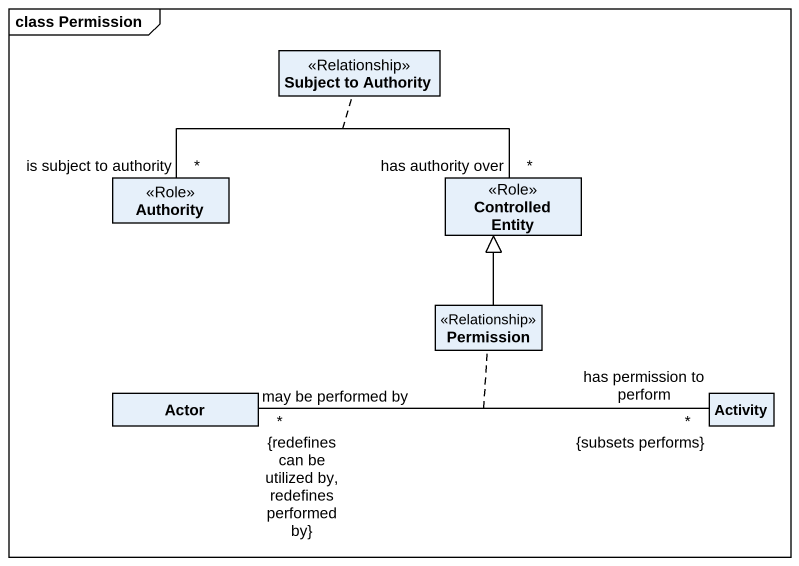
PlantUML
@startuml
mainframe class Permission
hide circle
hide empty members
class "Subject to Authority" as Subject_to_Authority <<Relationship>>
class Authority <<Role>>
class "Controlled Entity" as Controlled_Entity <<Role>>
class Permission <<Relationship>>
class "Actor" as Actor_
class Activity
Authority "is subject to authority\n*" -right- "has authority over\n*" Controlled_Entity
(Authority, Controlled_Entity) .. Subject_to_Authority
Permission -up-|> Controlled_Entity
Actor_ "may be performed by\n{redefines can be utilized by, redefines performed by}\n*" -right- "has permission to perform\n{subsets performs}\n*" Activity
(Actor_, Activity) .. Permission
@enduml
